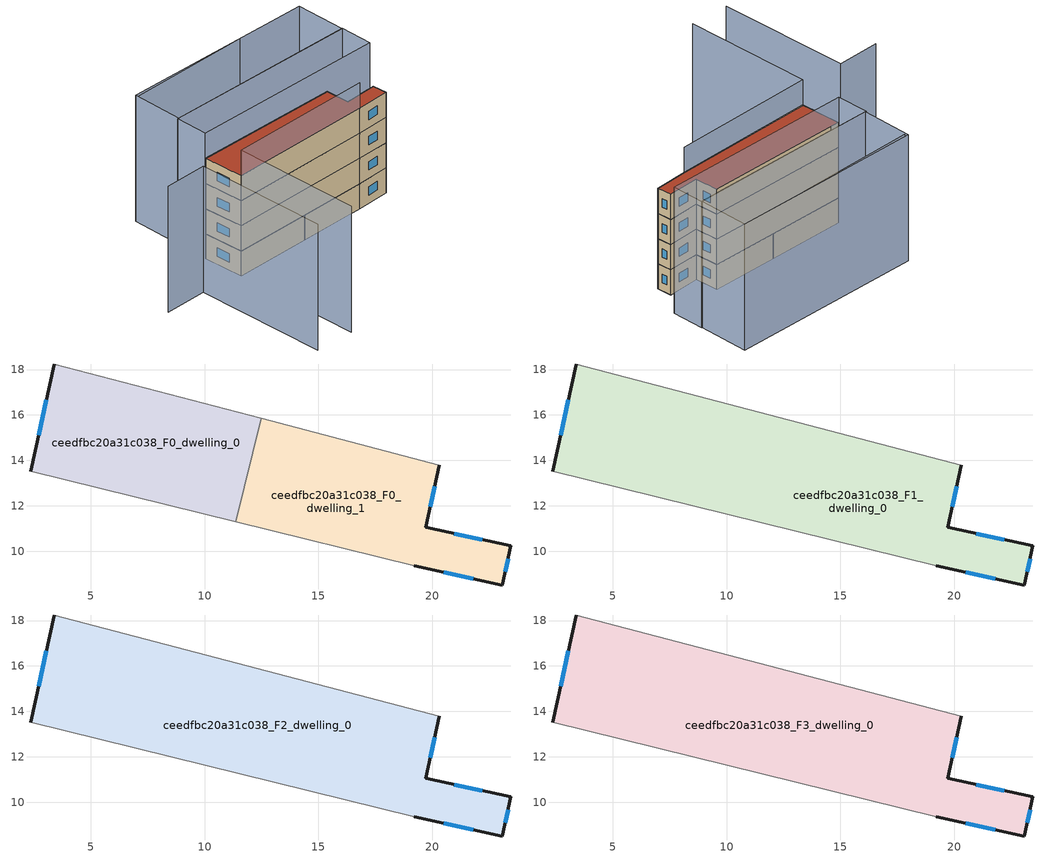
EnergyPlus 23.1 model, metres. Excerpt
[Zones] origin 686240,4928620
ceedfbc20a31c038_F0_dwelling_0
 floor ground (EU_floor_Construction): 11.36,11.3 12.49,15.85 3.39,18.24 2.35,13.53 z0
 wall outside (EU_wall_Construction): 2.35,13.53 3.39,18.24 z0:3
 wall adiabatic (EU_wall_Construction): 3.39,18.24 12.49,15.85 / 11.36,11.3 2.35,13.53 z0:3
 wall to ceedfbc20a31c038_F0_dwelling_1 (EU_wall_Construction): 12.49,15.85 11.36,11.3 z0:3
 window (EU_Window_Construction): 2.69,15.1 3.04,16.67 z1:2
ceedfbc20a31c038_F0_dwelling_1
 floor ground (EU_floor_Construction): 23.1,8.52 23.47,10.24 19.72,11.05 20.32,13.78 12.49,15.85 11.36,11.3 19.22,9.36 z0
 wall outside (EU_wall_Construction): 20.32,13.78 19.72,11.05 23.47,10.24 23.1,8.52 19.22,9.36 z0:3
 wall adiabatic (EU_wall_Construction): 19.22,9.36 11.36,11.3 / 12.49,15.85 20.32,13.78 z0:3
 window (EU_Window_Construction): 23.34,9.67 23.22,9.1 / 21.8,8.8 20.51,9.08 / 20.12,12.87 19.92,11.96 / 20.97,10.78 22.22,10.51 z1:2
ceedfbc20a31c038_F1_dwelling_0
 floor to ceedfbc20a31c038_F0_dwelling_0 (EU_floor_Construction): 11.36,11.3 12.49,15.85 3.39,18.24 2.35,13.53 z3
 floor to ceedfbc20a31c038_F0_dwelling_1 (EU_floor_Construction): 23.1,8.52 23.47,10.24 19.72,11.05 20.32,13.78 12.49,15.85 11.36,11.3 19.22,9.36 z3
 wall outside (EU_wall_Construction): 2.35,13.53 3.39,18.24 / 20.32,13.78 19.72,11.05 23.47,10.24 23.1,8.52 19.22,9.36 z3:6
 wall adiabatic (EU_wall_Construction): 19.22,9.36 2.35,13.53 / 3.39,18.24 20.32,13.78 z3:6
 window (EU_Window_Construction): 23.34,9.67 23.22,9.1 / 21.8,8.8 20.51,9.08 / 2.69,15.1 3.04,16.67 / 20.12,12.87 19.92,11.96 / 20.97,10.78 22.22,10.51 z4:5
ceedfbc20a31c038_F2_dwelling_0
 floor to ceedfbc20a31c038_F1_dwelling_0 (EU_floor_Construction): 23.1,8.52 23.47,10.24 19.72,11.05 20.32,13.78 3.39,18.24 2.35,13.53 19.22,9.36 z6
 wall outside (EU_wall_Construction): 2.35,13.53 3.39,18.24 / 20.32,13.78 19.72,11.05 23.47,10.24 23.1,8.52 19.22,9.36 z6:9
 wall adiabatic (EU_wall_Construction): 19.22,9.36 2.35,13.53 / 3.39,18.24 20.32,13.78 z6:9
 window (EU_Window_Construction): 23.34,9.67 23.22,9.1 / 21.8,8.8 20.51,9.08 / 2.69,15.1 3.04,16.67 / 20.12,12.87 19.92,11.96 / 20.97,10.78 22.22,10.51 z7:8
ceedfbc20a31c038_F3_dwelling_0
 floor to ceedfbc20a31c038_F2_dwelling_0 (EU_floor_Construction): 23.1,8.52 23.47,10.24 19.72,11.05 20.32,13.78 3.39,18.24 2.35,13.53 19.22,9.36 z9
 wall outside (EU_wall_Construction): 2.35,13.53 3.39,18.24 / 20.32,13.78 19.72,11.05 23.47,10.24 23.1,8.52 19.22,9.36 z9:12
 wall adiabatic (EU_wall_Construction): 19.22,9.36 2.35,13.53 / 3.39,18.24 20.32,13.78 z9:12
 window (EU_Window_Construction): 23.34,9.67 23.22,9.1 / 21.8,8.8 20.51,9.08 / 2.69,15.1 3.04,16.67 / 20.12,12.87 19.92,11.96 / 20.97,10.78 22.22,10.51 z10:11
 roof outside (EU_roof_Construction): 20.32,13.78 19.72,11.05 23.47,10.24 23.1,8.52 19.22,9.36 2.35,13.53 3.39,18.24 z12
shading: -1.31,-1.25 2.35,13.53 / 2.35,13.53 19.22,9.36 / -7.12,16.58 -2.11,15.36 / -2.11,15.36 -5.85,0 / 20.42,23.94 6.18,27.48 / 26.27,12.21 3.39,18.24 / 3.39,18.24 4.37,21.98 / 4.37,21.98 27.25,15.95 / 27.25,15.95 26.27,12.21 / 27.18,15.91 4.51,21.94 / 4.51,21.94 6.07,27.81 / 6.07,27.81 28.74,21.78 / 28.74,21.78 27.18,15.91 z0:15
[Building]
EU S2 Campaign: North Axis=0; Terrain=City; Solar Distribution=FullExterior
[Site:Location]
Bologna: Latitude=44.5; Longitude=11.25; Time Zone=1; Elevation=37
[SizingPeriod:WeatherFileDays]
AnnualSizingPeriod: Begin Month=1; Begin Day of Month=1; End Month=12; End Day of Month=31; Day of Week for Start Day=Monday; Use Weather File Daylight Saving Period=No; Use Weather File Rain and Snow Indicators=No
[MATERIAL]
EU_InternalMass_Material: Roughness=MediumRough; Thickness=0.1; Conductivity=1; Density=1800; Specific Heat=900; Thermal Absorptance=0.9; Solar Absorptance=0.7; Visible Absorptance=0.7
[MATERIAL:NOMASS] Roughness=MediumRough; Thermal Absorptance=0.9; Solar Absorptance=0.7; Visible Absorptance=0.7
Name | Thermal Resistance
EU_wall_NoMass | 0.937881
EU_roof_NoMass | 0.548572
EU_floor_NoMass | 0.71348
[WINDOWMATERIAL:SIMPLEGLAZINGSYSTEM]
EU_Window_SimpleGlazing: UFactor=4.25633; Solar Heat Gain Coefficient=0.85; Visible Transmittance=0.85
[CONSTRUCTION]
EU_wall_Construction: EU_wall_NoMass
EU_roof_Construction: EU_roof_NoMass
EU_floor_Construction: EU_floor_NoMass
EU_InternalMass_Construction: EU_InternalMass_Material
EU_Window_Construction: EU_Window_SimpleGlazing
[ZONE] Type=1; Multiplier=1; Ceiling Height=autocalculate; Floor Area=autocalculate; Part of Total Floor Area=Yes
Name | Volume
ceedfbc20a31c038_F0_dwelling_0 | 133.203
ceedfbc20a31c038_F1_dwelling_0; ceedfbc20a31c038_F2_dwelling_0; ceedfbc20a31c038_F3_dwelling_0 | 266.389
ceedfbc20a31c038_F0_dwelling_1 | 133.206
[INTERNALMASS] Construction=EU_InternalMass_Construction
Name | Zone or ZoneList | Surface Area
ceedfbc20a31c038_F0_dwelling_0_EU_InternalMass | ceedfbc20a31c038_F0_dwelling_0 | 44.401
ceedfbc20a31c038_F0_dwelling_1_EU_InternalMass | ceedfbc20a31c038_F0_dwelling_1 | 44.4019
ceedfbc20a31c038_F1_dwelling_0_EU_InternalMass | ceedfbc20a31c038_F1_dwelling_0 | 88.7965
ceedfbc20a31c038_F2_dwelling_0_EU_InternalMass | ceedfbc20a31c038_F2_dwelling_0 | 88.7965
ceedfbc20a31c038_F3_dwelling_0_EU_InternalMass | ceedfbc20a31c038_F3_dwelling_0 | 88.7965
[OTHEREQUIPMENT] Fuel Type=Electricity; Design Level Calculation Method=Watts/Area; Power per Zone Floor Area=1; Fraction Latent=0; Fraction Radiant=0; Fraction Lost=0; Carbon Dioxide Generation Rate=0; EndUse Subcategory=EU_Step8_InternalGains
Name | Zone or ZoneList or Space or SpaceList | Schedule
EU_Step8_InternalGain_ceedfbc20a31c038_F0_dwelling_0_f000 | ceedfbc20a31c038_F0_dwelling_0 | EU_Step8_GainSchedule_ceedfbc20a31c038_F0_dwelling_0_f000
EU_Step8_InternalGain_ceedfbc20a31c038_F0_dwelling_1_f000 | ceedfbc20a31c038_F0_dwelling_1 | EU_Step8_GainSchedule_ceedfbc20a31c038_F0_dwelling_1_f000
EU_Step8_InternalGain_ceedfbc20a31c038_F1_dwelling_0_f000 | ceedfbc20a31c038_F1_dwelling_0 | EU_Step8_GainSchedule_ceedfbc20a31c038_F1_dwelling_0_f000
EU_Step8_InternalGain_ceedfbc20a31c038_F2_dwelling_0_f000 | ceedfbc20a31c038_F2_dwelling_0 | EU_Step8_GainSchedule_ceedfbc20a31c038_F2_dwelling_0_f000
EU_Step8_InternalGain_ceedfbc20a31c038_F3_dwelling_0_f000 | ceedfbc20a31c038_F3_dwelling_0 | EU_Step8_GainSchedule_ceedfbc20a31c038_F3_dwelling_0_f000
[ZONEVENTILATION:DESIGNFLOWRATE] Schedule=EU_AlwaysOn; Design Flow Rate Calculation Method=AirChanges/Hour; Air Changes per Hour=0.687892; Ventilation Type=Natural; Fan Pressure Rise=0; Fan Total Efficiency=1; Constant Term Coefficient=1; Temperature Term Coefficient=0; Velocity Term Coefficient=0; Velocity Squared Term Coefficient=0; Minimum Indoor Temperature=-100; Maximum Indoor Temperature=100; Delta Temperature=-100; Minimum Outdoor Temperature=-100; Maximum Outdoor Temperature=100; Maximum Wind Speed=40
Name | Zone or ZoneList or Space or SpaceList
EU_ConstantAir_ceedfbc20a31c038_F0_dwelling_0 | ceedfbc20a31c038_F0_dwelling_0
EU_ConstantAir_ceedfbc20a31c038_F0_dwelling_1 | ceedfbc20a31c038_F0_dwelling_1
EU_ConstantAir_ceedfbc20a31c038_F1_dwelling_0 | ceedfbc20a31c038_F1_dwelling_0
EU_ConstantAir_ceedfbc20a31c038_F2_dwelling_0 | ceedfbc20a31c038_F2_dwelling_0
EU_ConstantAir_ceedfbc20a31c038_F3_dwelling_0 | ceedfbc20a31c038_F3_dwelling_0
[HVACTEMPLATE:THERMOSTAT] Constant Heating Setpoint=20; Constant Cooling Setpoint=50
EU_HeatOnly_ceedfbc20a31c038_F0_dwelling_0; EU_HeatOnly_ceedfbc20a31c038_F0_dwelling_1; EU_HeatOnly_ceedfbc20a31c038_F1_dwelling_0; EU_HeatOnly_ceedfbc20a31c038_F2_dwelling_0; EU_HeatOnly_ceedfbc20a31c038_F3_dwelling_0
[HVACTEMPLATE:ZONE:IDEALLOADSAIRSYSTEM] System Availability Schedule=EU_AlwaysOn; Maximum Heating Supply Air Temperature=50; Minimum Cooling Supply Air Temperature=13; Maximum Heating Supply Air Humidity Ratio=0.0156; Minimum Cooling Supply Air Humidity Ratio=0.0077; Heating Limit=NoLimit; Cooling Limit=NoLimit; Heating Availability Schedule=EU_AlwaysOn; Cooling Availability Schedule=EU_CoolingOff; Dehumidification Control Type=ConstantSensibleHeatRatio; Cooling Sensible Heat Ratio=0.7; Dehumidification Setpoint=60; Humidification Control Type=None; Humidification Setpoint=30; Outdoor Air Method=None; Outdoor Air Flow Rate per Person=0.00944; Outdoor Air Flow Rate per Zone Floor Area=0; Outdoor Air Flow Rate per Zone=0; Demand Controlled Ventilation Type=None; Outdoor Air Economizer Type=NoEconomizer; Heat Recovery Type=None; Sensible Heat Recovery Effectiveness=0.7; Latent Heat Recovery Effectiveness=0.65
Name | Template Thermostat
ceedfbc20a31c038_F0_dwelling_0 | EU_HeatOnly_ceedfbc20a31c038_F0_dwelling_0
ceedfbc20a31c038_F0_dwelling_1 | EU_HeatOnly_ceedfbc20a31c038_F0_dwelling_1
ceedfbc20a31c038_F1_dwelling_0 | EU_HeatOnly_ceedfbc20a31c038_F1_dwelling_0
ceedfbc20a31c038_F2_dwelling_0 | EU_HeatOnly_ceedfbc20a31c038_F2_dwelling_0
ceedfbc20a31c038_F3_dwelling_0 | EU_HeatOnly_ceedfbc20a31c038_F3_dwelling_0
[SIZING:ZONE] Zone Cooling Design Supply Air Temperature Input Method=SupplyAirTemperature; Zone Cooling Design Supply Air Temperature=13; Zone Heating Design Supply Air Temperature Input Method=SupplyAirTemperature; Zone Heating Design Supply Air Temperature=50; Zone Cooling Design Supply Air Humidity Ratio=0.008; Zone Heating Design Supply Air Humidity Ratio=0.008; Cooling Design Air Flow Method=DesignDay; Cooling Design Air Flow Rate=0; Cooling Minimum Air Flow per Zone Floor Area=0.000762; Cooling Minimum Air Flow=0; Cooling Minimum Air Flow Fraction=0.2; Heating Design Air Flow Method=DesignDay; Heating Design Air Flow Rate=0; Heating Maximum Air Flow per Zone Floor Area=0.002032; Heating Maximum Air Flow=0.141576; Heating Maximum Air Flow Fraction=0.3; Account for Dedicated Outdoor Air System=No; Dedicated Outdoor Air System Control Strategy=NeutralSupplyAir; Dedicated Outdoor Air Low Setpoint Temperature for Design=autosize; Dedicated Outdoor Air High Setpoint Temperature for Design=autosize; Zone Load Sizing Method=Sensible Load Only No Latent Load; Zone Latent Cooling Design Supply Air Humidity Ratio Input Method=HumidityRatioDifference; Zone Cooling Design Supply Air Humidity Ratio Difference=0.005; Zone Latent Heating Design Supply Air Humidity Ratio Input Method=HumidityRatioDifference; Zone Humidification Design Supply Air Humidity Ratio Difference=0.005
ceedfbc20a31c038_F0_dwelling_0; ceedfbc20a31c038_F0_dwelling_1; ceedfbc20a31c038_F1_dwelling_0; ceedfbc20a31c038_F2_dwelling_0; ceedfbc20a31c038_F3_dwelling_0
[SCHEDULE:CONSTANT]
Name | Hourly Value
EU_AlwaysOn | 1
EU_CoolingOff | 0
[SCHEDULE:FILE] Column Number=1; Rows to Skip at Top=0; Number of Hours of Data=8760; Column Separator=Comma; Interpolate to Timestep=No; Minutes per Item=60; Adjust Schedule for Daylight Savings=Yes
Name | File
EU_Step8_GainSchedule_ceedfbc20a31c038_F0_dwelling_0_f000 | ../../schedules/ceedfbc20a31c038/ceedfbc20a31c038_F0_dwelling_0_f000_gain.csv
EU_Step8_GainSchedule_ceedfbc20a31c038_F0_dwelling_1_f000 | ../../schedules/ceedfbc20a31c038/ceedfbc20a31c038_F0_dwelling_1_f000_gain.csv
EU_Step8_GainSchedule_ceedfbc20a31c038_F1_dwelling_0_f000 | ../../schedules/ceedfbc20a31c038/ceedfbc20a31c038_F1_dwelling_0_f000_gain.csv
EU_Step8_GainSchedule_ceedfbc20a31c038_F2_dwelling_0_f000 | ../../schedules/ceedfbc20a31c038/ceedfbc20a31c038_F2_dwelling_0_f000_gain.csv
EU_Step8_GainSchedule_ceedfbc20a31c038_F3_dwelling_0_f000 | ../../schedules/ceedfbc20a31c038/ceedfbc20a31c038_F3_dwelling_0_f000_gain.csv
